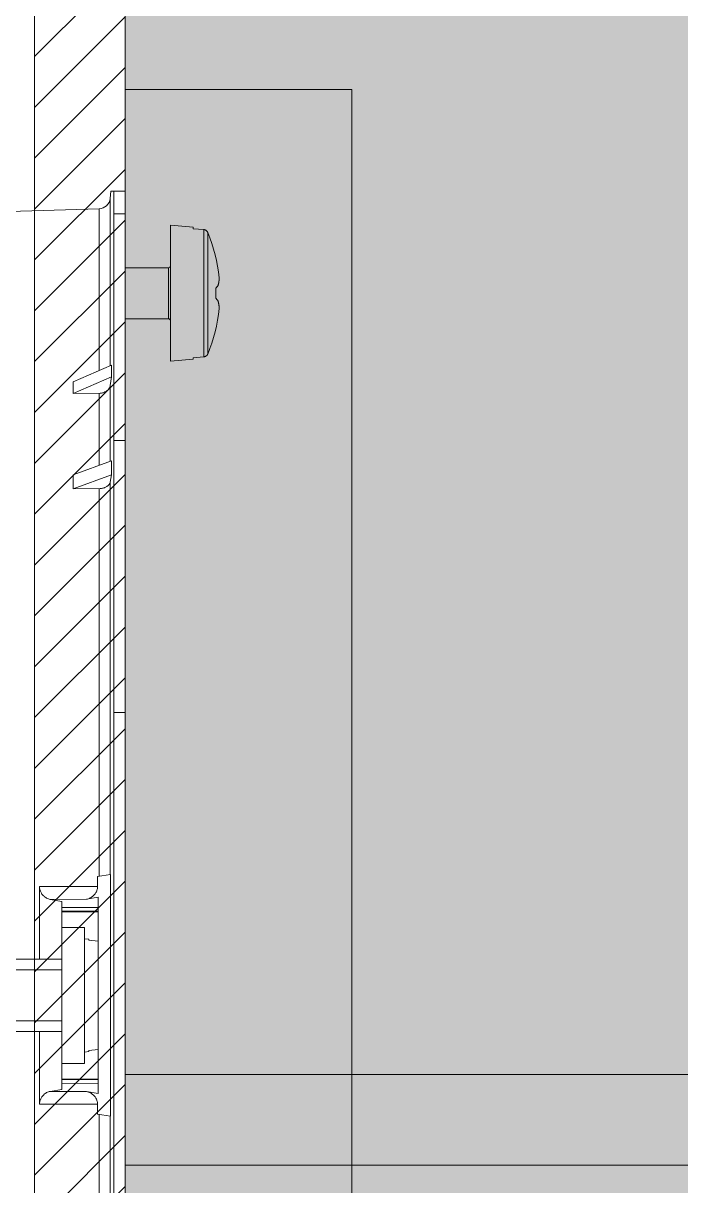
# Model space of a CAD drawing. Header units: millimetres. Extents: x -853320 to 19484, y -510814 to 9708.
# Drawn here: x 4077.4 to 4106.4, y 7465.4 to 7516.7 of the extents above; entities that cross this region are included whole.
import ezdxf

# ---------------------------------------------------------------- set-up
doc = ezdxf.new("R2010")
doc.units = ezdxf.units.MM
doc.layers.add('.', color=8, linetype='Continuous')
doc.layers.add('TRATTEGGI - Hatch', color=7, linetype='Continuous')
for name, color, linetype, lineweight in [('F_ARREDI', 7, 'Continuous', 5), ('F_BETACRYL o CORIAN', 123, 'Continuous', 5), ('F_DIBOND_soffitto_cassone', 7, 'Continuous', 5), ('F_ELETTRICO', 22, 'Continuous', 5), ('F_Iluminazione', 170, 'Continuous', 5), ('F_MINERAL WALL', 6, 'Continuous', 5), ('F_PARETE_nuove', 5, 'Continuous', 5)]:
    doc.layers.add(name, color=color, linetype=linetype, lineweight=lineweight)

# ---------------------------------------------------------------- blocks, each defined once
blk = doc.blocks.new('MOBILE LAVABO_bagno doppia_pianta_rev.01')
at = {"layer": '.', "lineweight": 5, "transparency": 33554687}
h = blk.add_hatch(color=256, dxfattribs=at)
h.dxf.hatch_style = 1
edge = h.paths.add_edge_path(flags=16)
edge.add_line((18134.638, 24348.66), (18134.638, 24066.66))
edge.add_arc((18143.638, 24066.66), 9, 180, 270)
edge.add_line((18143.638, 24057.66), (18565.638, 24057.66))
edge.add_arc((18565.638, 24066.66), 9, 270, 360)
edge.add_line((18574.638, 24066.66), (18574.638, 24348.66))
edge.add_arc((18565.638, 24348.66), 9, 0, 90)
edge.add_line((18565.638, 24357.66), (18143.638, 24357.66))
edge.add_arc((18143.638, 24348.66), 9, 90, 180)
h.paths.add_polyline_path([(18729.638, 23957.66), (17979.638, 23957.66), (17979.638, 24477.66), (18729.638, 24477.66)])
at = {"layer": 'TRATTEGGI - Hatch', "transparency": 33554687}
h = blk.add_hatch(color=1, dxfattribs=at)
h.dxf.hatch_style = 1
h.set_gradient(color1=(192, 192, 192), color2=(255, 255, 0), rotation=180, name='INVCURVED')
h.paths.add_polyline_path([(17979.638, 24069.16), (18729.638, 24069.16), (18729.638, 24065.16), (17979.638, 24065.16)])
at = {"layer": 'F_BETACRYL o CORIAN'}
blk.add_lwpolyline([(18729.638, 23957.66), (17979.638, 23957.66), (17979.638, 24477.66), (18729.638, 24477.66)], close=True, dxfattribs=at)
at = {"layer": 'F_Iluminazione'}
blk.add_lwpolyline([(17979.638, 24069.16), (18729.638, 24069.16), (18729.638, 24065.16), (17979.638, 24065.16)], close=True, dxfattribs=at)
blk = doc.blocks.new('SCATOLA INCASSO_1 P_sezione e pianta')
at = {"layer": 'F_ELETTRICO', "transparency": 33554508}
h = blk.add_hatch(color=5, dxfattribs=at)
h.dxf.hatch_style = 1
h.paths.add_polyline_path([(55422.364, -13644.128), (55432.364, -13644.128), (55432.364, -13724.128), (55422.364, -13724.128)])
at = {"layer": 'F_ELETTRICO'}
for p, q in [((55432.364, -13719.628), (55432.364, -13648.628)), ((55432.995, -13648.628), (55432.364, -13648.628)), ((55432.864, -13719.628), (55432.864, -13648.628)), ((55433.029, -13648.95), (55432.995, -13648.628)), ((55433.029, -13656.324), (55433.029, -13648.95)), ((55433.518, -13656.54), (55433.518, -13649.398)), ((55446.896, -13649.83), (55433.518, -13649.398)), ((55432.364, -13649.628), (55432.864, -13649.628)), ((55428.727, -13655.812), (55428.727, -13650.443)), ((55429.364, -13650.278), (55428.893, -13650.32)), ((55428.893, -13655.936), (55428.893, -13650.32)), ((55429.364, -13650.215), (55430.364, -13650.128)), ((55429.364, -13650.215), (55429.364, -13650.278)), ((55430.364, -13656.128), (55430.364, -13650.128)), ((55430.464, -13652.003), (55430.464, -13654.253)), ((55430.464, -13652.003), (55432.364, -13652.003)), ((55428.222, -13652.473), (55428.22, -13652.5)), ((55428.223, -13652.446), (55428.222, -13652.473)), ((55428.271, -13652.783), (55428.274, -13652.795)), ((55428.274, -13652.795), (55428.283, -13652.807)), ((55428.37, -13653.356), (55428.37, -13652.9)), ((55428.271, -13653.473), (55428.268, -13653.486)), ((55428.271, -13653.473), (55428.274, -13653.46)), ((55428.22, -13653.755), (55428.222, -13653.783)), ((55428.222, -13653.783), (55428.223, -13653.81)), ((55430.464, -13654.253), (55432.364, -13654.253)), ((55428.893, -13655.936), (55429.364, -13655.978)), ((55429.364, -13655.978), (55429.364, -13656.04)), ((55429.364, -13656.04), (55430.364, -13656.128)), ((55432.976, -13656.815), (55432.976, -13656.301)), ((55432.976, -13656.301), (55434.664, -13657.047)), ((55433.029, -13657.205), (55432.976, -13656.815)), ((55432.976, -13656.815), (55434.664, -13657.562)), ((55433.029, -13660.546), (55433.029, -13657.205)), ((55434.664, -13657.562), (55434.664, -13657.047)), ((55434.664, -13657.562), (55433.469, -13657.546)), ((55433.518, -13660.728), (55433.518, -13657.546)), ((55432.364, -13659.628), (55432.864, -13659.628)), ((55432.976, -13661.139), (55432.976, -13660.527)), ((55432.976, -13660.527), (55434.664, -13661.153)), ((55433.029, -13661.467), (55432.976, -13661.139)), ((55432.976, -13661.139), (55434.664, -13661.766)), ((55434.664, -13661.153), (55434.664, -13661.766)), ((55433.029, -13678.793), (55433.029, -13661.467)), ((55434.664, -13661.766), (55433.469, -13661.753)), ((55433.518, -13678.871), (55433.518, -13661.753)), ((55432.864, -13671.645), (55432.364, -13671.645)), ((55433.017, -13689.463), (55433.017, -13678.793)), ((55433.585, -13678.881), (55433.017, -13678.793)), ((55433.585, -13679.318), (55433.585, -13678.881)), ((55433.564, -13688.461), (55433.564, -13679.795)), ((55434.074, -13679.883), (55433.564, -13679.795)), ((55436.147, -13679.326), (55433.585, -13679.318)), ((55436.147, -13679.326), (55436.147, -13682.528)), ((55433.564, -13680.243), (55435.164, -13680.248)), ((55435.674, -13679.888), (55434.074, -13679.883)), ((55435.164, -13679.977), (55435.674, -13679.888)), ((55435.164, -13688.279), (55435.164, -13679.977)), ((55433.564, -13680.412), (55435.164, -13680.407)), ((55435.164, -13680.433), (55433.564, -13680.433)), ((55434.164, -13687.128), (55434.164, -13681.128)), ((55434.164, -13681.128), (55435.164, -13681.128)), ((55433.964, -13681.696), (55433.564, -13681.732)), ((55433.964, -13681.645), (55434.164, -13681.628)), ((55433.964, -13681.645), (55433.964, -13681.696)), ((55437.364, -13682.528), (55435.164, -13682.528)), ((55435.164, -13683.003), (55438.092, -13683.003)), ((55435.164, -13685.253), (55438.092, -13685.253)), ((55437.364, -13685.728), (55435.164, -13685.728)), ((55436.147, -13685.728), (55436.147, -13688.93)), ((55433.564, -13686.524), (55433.964, -13686.559)), ((55433.964, -13686.559), (55433.964, -13686.61)), ((55433.964, -13686.61), (55434.164, -13686.628)), ((55434.164, -13687.128), (55435.164, -13687.128)), ((55435.164, -13687.822), (55433.564, -13687.822)), ((55433.564, -13687.844), (55435.164, -13687.849)), ((55433.564, -13688.012), (55435.164, -13688.008)), ((55433.564, -13688.461), (55434.074, -13688.372)), ((55434.074, -13688.372), (55435.674, -13688.367)), ((55435.674, -13688.367), (55435.164, -13688.279)), ((55433.585, -13688.937), (55436.147, -13688.93)), ((55433.585, -13689.374), (55433.585, -13688.937)), ((55433.585, -13689.374), (55433.017, -13689.463)), ((55433.029, -13706.789), (55433.029, -13689.463)), ((55433.518, -13706.503), (55433.518, -13689.385))]:
    blk.add_line(p, q, dxfattribs=at)
at = {"layer": 'F_ELETTRICO', "color": 5}
blk.add_lwpolyline([(55422.364, -13644.128), (55432.364, -13644.128), (55432.364, -13724.128), (55422.364, -13724.128)], close=True, dxfattribs=at)
at = {"layer": 'F_ELETTRICO'}
for points in [[(55428.893, -13650.32), (55428.881, -13650.321), (55428.869, -13650.323), (55428.858, -13650.326), (55428.846, -13650.33), (55428.835, -13650.334), (55428.824, -13650.339), (55428.813, -13650.345), (55428.803, -13650.351), (55428.793, -13650.358), (55428.784, -13650.366), (55428.775, -13650.374), (55428.766, -13650.382), (55428.758, -13650.392), (55428.751, -13650.401), (55428.744, -13650.411), (55428.738, -13650.421), (55428.732, -13650.432), (55428.727, -13650.443)], [(55428.22, -13652.5), (55428.222, -13652.516), (55428.223, -13652.532), (55428.225, -13652.547), (55428.227, -13652.561), (55428.229, -13652.575), (55428.231, -13652.588), (55428.233, -13652.602), (55428.235, -13652.614), (55428.237, -13652.627), (55428.239, -13652.64), (55428.242, -13652.653), (55428.244, -13652.666), (55428.247, -13652.679), (55428.249, -13652.691), (55428.252, -13652.704), (55428.255, -13652.717), (55428.258, -13652.73), (55428.261, -13652.744), (55428.264, -13652.757), (55428.268, -13652.77), (55428.271, -13652.783)], [(55428.283, -13652.807), (55428.292, -13652.818), (55428.302, -13652.83), (55428.312, -13652.841), (55428.323, -13652.853), (55428.334, -13652.865), (55428.346, -13652.876), (55428.358, -13652.888), (55428.37, -13652.9)], [(55428.268, -13653.486), (55428.264, -13653.499), (55428.261, -13653.512), (55428.258, -13653.525), (55428.255, -13653.538), (55428.252, -13653.551), (55428.249, -13653.564), (55428.247, -13653.577), (55428.244, -13653.59), (55428.242, -13653.602), (55428.239, -13653.615), (55428.237, -13653.628), (55428.235, -13653.641), (55428.233, -13653.654), (55428.231, -13653.667), (55428.229, -13653.681), (55428.227, -13653.694), (55428.225, -13653.709), (55428.223, -13653.724), (55428.222, -13653.739), (55428.22, -13653.755)], [(55428.37, -13653.356), (55428.358, -13653.368), (55428.346, -13653.379), (55428.334, -13653.391), (55428.323, -13653.402), (55428.312, -13653.414), (55428.302, -13653.426), (55428.292, -13653.437), (55428.283, -13653.449), (55428.274, -13653.46)], [(55428.727, -13655.812), (55428.732, -13655.823), (55428.738, -13655.834), (55428.744, -13655.845), (55428.751, -13655.855), (55428.758, -13655.864), (55428.766, -13655.873), (55428.775, -13655.882), (55428.784, -13655.89), (55428.793, -13655.898), (55428.803, -13655.904), (55428.814, -13655.911), (55428.824, -13655.916), (55428.835, -13655.921), (55428.846, -13655.926), (55428.858, -13655.929), (55428.87, -13655.932), (55428.881, -13655.934), (55428.893, -13655.936)], [(55433.029, -13657.205), (55433.034, -13657.23), (55433.04, -13657.254), (55433.048, -13657.277), (55433.059, -13657.301), (55433.071, -13657.324), (55433.085, -13657.346), (55433.101, -13657.367), (55433.119, -13657.388), (55433.139, -13657.407), (55433.16, -13657.426), (55433.183, -13657.443), (55433.207, -13657.46), (55433.232, -13657.475), (55433.259, -13657.489), (55433.286, -13657.501), (55433.315, -13657.512), (55433.345, -13657.522), (55433.375, -13657.53), (55433.406, -13657.537), (55433.437, -13657.542), (55433.469, -13657.546)], [(55433.029, -13661.467), (55433.034, -13661.487), (55433.04, -13661.508), (55433.048, -13661.527), (55433.059, -13661.547), (55433.071, -13661.566), (55433.085, -13661.585), (55433.101, -13661.603), (55433.119, -13661.62), (55433.139, -13661.636), (55433.16, -13661.652), (55433.183, -13661.667), (55433.207, -13661.68), (55433.232, -13661.693), (55433.259, -13661.705), (55433.286, -13661.715), (55433.315, -13661.725), (55433.345, -13661.733), (55433.375, -13661.74), (55433.406, -13661.745), (55433.437, -13661.749), (55433.469, -13661.753)], [(55434.074, -13679.883), (55434.03, -13679.873), (55433.987, -13679.86), (55433.946, -13679.845), (55433.908, -13679.827), (55433.871, -13679.806), (55433.837, -13679.783), (55433.805, -13679.759), (55433.775, -13679.733), (55433.747, -13679.705), (55433.721, -13679.676), (55433.697, -13679.646), (55433.676, -13679.615), (55433.656, -13679.583), (55433.639, -13679.55), (55433.625, -13679.516), (55433.612, -13679.483), (55433.602, -13679.449), (55433.595, -13679.416), (55433.589, -13679.383), (55433.586, -13679.351), (55433.585, -13679.318)], [(55436.147, -13679.326), (55436.146, -13679.357), (55436.143, -13679.389), (55436.138, -13679.421), (55436.131, -13679.455), (55436.121, -13679.489), (55436.109, -13679.522), (55436.095, -13679.556), (55436.078, -13679.59), (55436.059, -13679.622), (55436.038, -13679.653), (55436.015, -13679.683), (55435.99, -13679.712), (55435.963, -13679.74), (55435.934, -13679.766), (55435.903, -13679.79), (55435.869, -13679.813), (55435.833, -13679.834), (55435.796, -13679.852), (55435.757, -13679.867), (55435.716, -13679.879), (55435.674, -13679.888)], [(55433.585, -13688.937), (55433.586, -13688.905), (55433.589, -13688.872), (55433.595, -13688.839), (55433.602, -13688.806), (55433.612, -13688.773), (55433.625, -13688.739), (55433.639, -13688.706), (55433.656, -13688.673), (55433.676, -13688.641), (55433.697, -13688.61), (55433.721, -13688.579), (55433.747, -13688.55), (55433.775, -13688.523), (55433.805, -13688.497), (55433.837, -13688.472), (55433.871, -13688.45), (55433.908, -13688.429), (55433.946, -13688.41), (55433.987, -13688.395), (55434.03, -13688.382), (55434.074, -13688.372)], [(55435.674, -13688.367), (55435.716, -13688.377), (55435.757, -13688.389), (55435.796, -13688.404), (55435.833, -13688.422), (55435.869, -13688.443), (55435.903, -13688.465), (55435.934, -13688.49), (55435.963, -13688.516), (55435.99, -13688.543), (55436.015, -13688.572), (55436.038, -13688.602), (55436.059, -13688.633), (55436.078, -13688.666), (55436.095, -13688.7), (55436.109, -13688.733), (55436.121, -13688.767), (55436.131, -13688.801), (55436.138, -13688.834), (55436.143, -13688.867), (55436.146, -13688.898), (55436.147, -13688.93)]]:
    blk.add_lwpolyline(points, dxfattribs=at)
for centre, radius, start, end in [((55433.526, -13648.898), 0.5, 186, 269), ((55435.164, -13653.128), 6.974, 157.3617, 174.3891), ((55430.464, -13651.903), 0.1, 180.0001, 270), ((55435.164, -13653.128), 6.974, 185.6109, 202.6383), ((55430.464, -13654.353), 0.1, 90, 179.9999)]:
    blk.add_arc(centre, radius, start, end, dxfattribs=at)
blk = doc.blocks.new('BAGNO_camera doppia_rev.01_pianta')
at = {"layer": 'F_MINERAL WALL'}
h = blk.add_hatch(dxfattribs=at)
h.set_pattern_fill('ANSI31', color=256, scale=0.5)
h.set_pattern_definition([(45, (0, -20), (-1.122532015, 1.122532015), [])])
h.paths.add_polyline_path([(17979.638, 22995.66), (17975.638, 22995.66), (17975.638, 22475.66), (17979.638, 22475.66)])
blk.add_lwpolyline([(17979.638, 22995.66), (17975.638, 22995.66), (17975.638, 22475.66), (17979.638, 22475.66)], close=True, dxfattribs=at)
at = {"layer": 'F_DIBOND_soffitto_cassone', "color": 1, "xscale": -1}
blk.add_blockref('SCATOLA INCASSO_1 P_sezione e pianta', (73412.001, 36269.788), dxfattribs=at)

msp = doc.modelspace()

# ---------------------------------------------------------------- block references
at = {"layer": 'F_ARREDI'}
msp.add_blockref('MOBILE LAVABO_bagno doppia_pianta_rev.01', (-13897.772, -16598.845), dxfattribs=at)
at = {"layer": 'F_PARETE_nuove'}
msp.add_blockref('BAGNO_camera doppia_rev.01_pianta', (-13897.772, -15111.845), dxfattribs=at)

doc.saveas('drawing.dxf')
